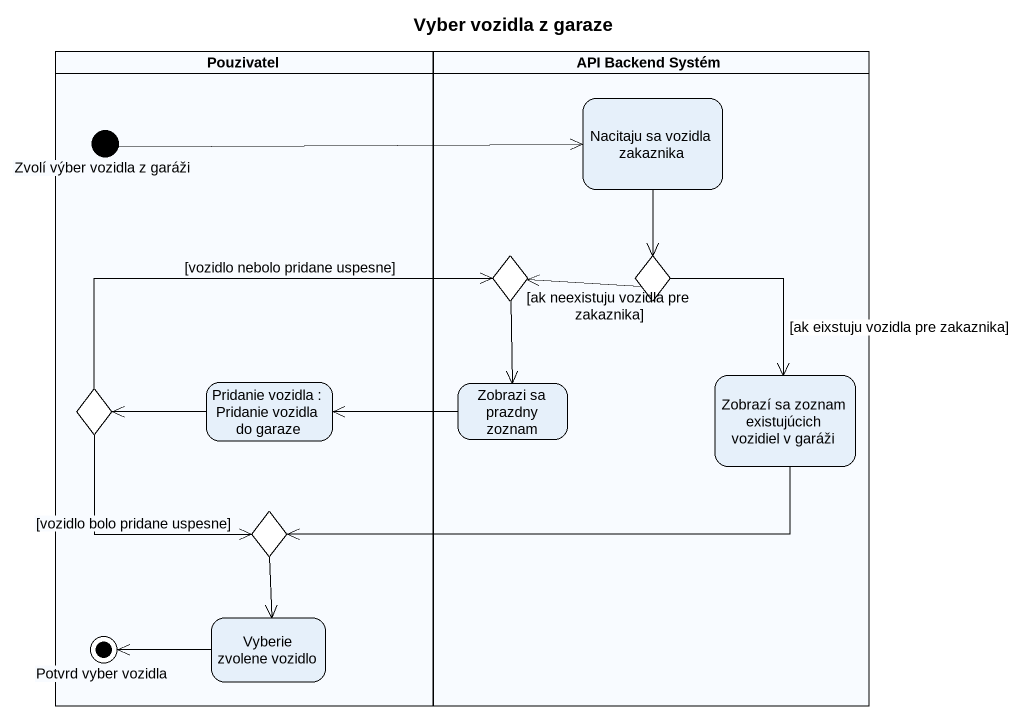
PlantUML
@startuml
title Vyber vozidla z garaze
hide empty description
state Pouzivatel <<partition>> {
  state "Zvolí výber vozidla z garáži" as Zvolí_výber_vozidla_z_garáži <<start>>
  state choice3 <<choice>>
  state "Pridanie vozidla : Pridanie vozidla do garaze" as Pridanie_vozidla
  state choice4 <<choice>>
  state "Vyberie zvolene vozidlo" as Vyberie_zvolene_vozidlo
  state "Potvrd vyber vozidla" as Potvrd_vyber_vozidla <<end>>
}
state "API Backend Systém" as API_Backend_Systém <<partition>> {
  state "Nacitaju sa vozidla zakaznika" as Nacitaju_sa_vozidla
  state choice1 <<choice>>
  state choice2 <<choice>>
  state "Zobrazí sa zoznam existujúcich vozidiel v garáži" as Zobrazí_sa_zoznam
  state "Zobrazi sa prazdny zoznam" as Zobrazi_sa_prazdny_zoznam
}
Zvolí_výber_vozidla_z_garáži -right-> Nacitaju_sa_vozidla
Nacitaju_sa_vozidla --> choice2
choice1 --> Zobrazi_sa_prazdny_zoznam
choice2 -left-> choice1 : [ak neexistuju vozidla pre zakaznika]
choice2 --> Zobrazí_sa_zoznam : [ak eixstuju vozidla pre zakaznika]
Zobrazí_sa_zoznam -left-> choice4
choice3 -right-> choice1 : [vozidlo nebolo pridane uspesne]
choice3 --> choice4 : [vozidlo bolo pridane uspesne]
Pridanie_vozidla -left-> choice3
Zobrazi_sa_prazdny_zoznam -left-> Pridanie_vozidla
choice4 --> Vyberie_zvolene_vozidlo
Vyberie_zvolene_vozidlo -left-> Potvrd_vyber_vozidla
@enduml
